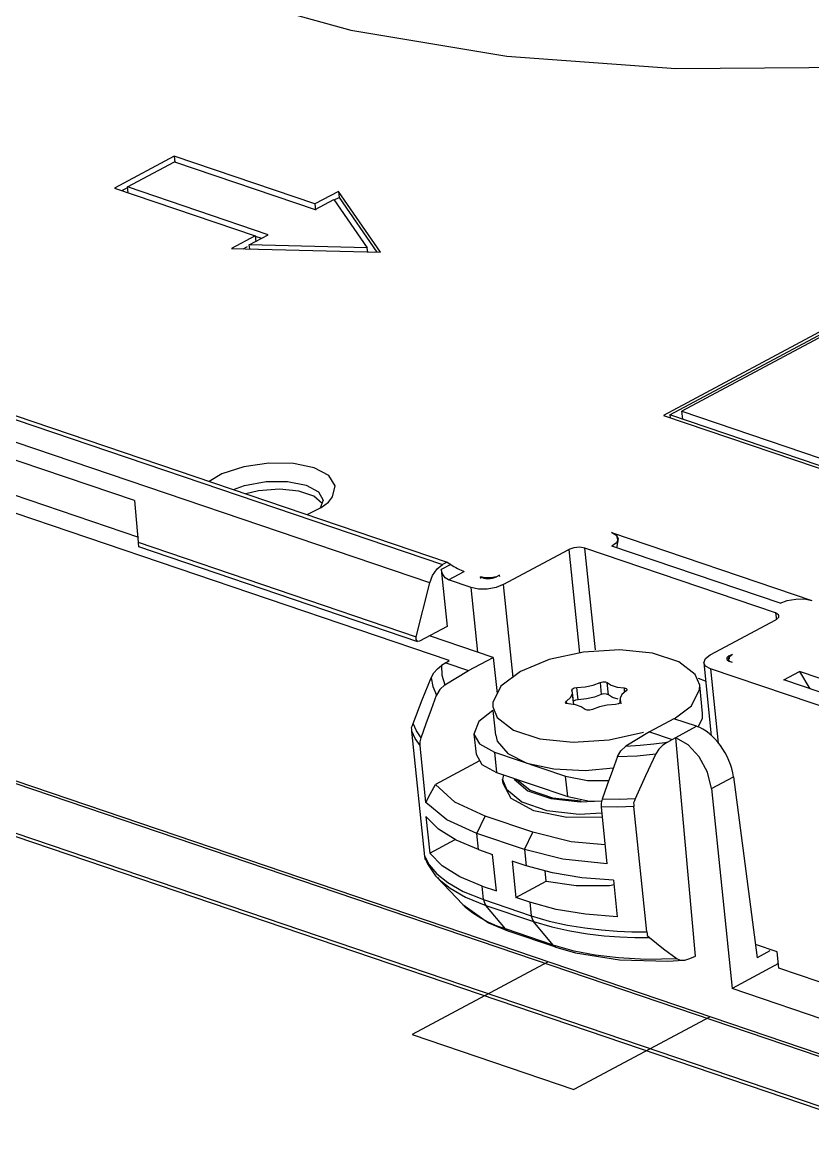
# Model space of a CAD drawing. Header units: millimetres. Extents: x 0 to 594, y 0 to 420.
# Drawn here: x 497.77 to 506.51, y 259.2 to 271.44 of the extents above; entities that cross this region are included whole.
import ezdxf

# ---------------------------------------------------------------- set-up
doc = ezdxf.new("R2010")
doc.units = ezdxf.units.MM
doc.header["$LTSCALE"] = 32.67
doc.layers.add('ASSEM_MEM', color=7, linetype='CONTINUOUS')

msp = doc.modelspace()

# ---------------------------------------------------------------- linework, layer by layer
at = {"layer": 'ASSEM_MEM', "color": 7, "linetype": 'CONTINUOUS'}
for p, q in [((506.962, 259.883), (406.4, 293.998)), ((506.997, 259.901), (406.434, 294.016)), ((507.187, 259.256), (406.625, 293.371)), ((507.236, 259.203), (406.673, 293.318)), ((502.487, 264.387), (482.039, 271.323)), ((488.88, 270.083), (502.465, 265.475)), ((488.828, 270.055), (502.413, 265.447)), ((499.446, 269.96), (498.786, 269.607)), ((501.001, 269.432), (499.446, 269.96)), ((499.446, 269.96), (499.453, 269.893)), ((502.272, 265.246), (488.687, 269.855)), ((498.93, 269.62), (499.448, 269.897)), ((499.448, 269.897), (501.004, 269.369)), ((510.257, 269.92), (505.06, 267.142)), ((498.786, 269.607), (500.342, 269.079)), ((498.867, 269.58), (498.933, 269.615)), ((500.485, 269.092), (498.93, 269.62)), ((498.937, 269.553), (498.93, 269.62)), ((501.262, 269.571), (501.001, 269.432)), ((501.004, 269.369), (501.213, 269.481)), ((501.213, 269.481), (501.581, 268.947)), ((501.216, 269.476), (501.269, 269.504)), ((501.727, 268.898), (501.262, 269.571)), ((501.262, 269.571), (501.269, 269.504)), ((501.269, 269.504), (501.687, 268.899)), ((501.001, 269.432), (501.008, 269.365)), ((500.342, 269.079), (500.081, 268.94)), ((500.276, 268.981), (500.485, 269.092)), ((501.581, 268.947), (500.276, 268.981)), ((500.281, 268.935), (500.276, 268.981)), ((500.341, 269.077), (500.411, 269.053)), ((500.342, 269.079), (500.349, 269.012)), ((500.081, 268.94), (501.727, 268.898)), ((500.208, 268.937), (500.257, 268.963)), ((501.586, 268.901), (501.581, 268.947)), ((499.008, 266.155), (491.858, 268.58)), ((507.524, 268.521), (504.856, 267.095)), ((504.926, 267.101), (507.559, 268.509)), ((491.9, 268.177), (499.05, 265.751)), ((505.06, 267.142), (510.422, 265.323)), ((505.069, 267.053), (505.06, 267.142)), ((504.856, 267.095), (507.608, 266.161)), ((507.643, 266.179), (504.926, 267.101)), ((504.926, 267.101), (504.929, 267.07)), ((500.103, 266.276), (500.225, 266.323)), ((501.198, 266.196), (501.228, 266.319)), ((500.99, 266.204), (500.824, 266.26)), ((501.081, 266.124), (500.99, 266.204)), ((501.151, 266.139), (501.198, 266.196)), ((499.008, 266.155), (499.048, 265.694)), ((500.915, 266), (501.073, 266.077)), ((501.094, 266.159), (501.061, 266.071)), ((501.073, 266.077), (501.151, 266.139)), ((504.281, 265.803), (506.497, 265.052)), ((504.341, 265.767), (504.281, 265.803)), ((499.048, 265.694), (502.122, 264.651)), ((499.053, 265.646), (502.138, 264.599)), ((503.083, 265.226), (503.811, 265.615)), ((503.811, 265.615), (503.929, 264.471)), ((506.096, 264.915), (503.987, 265.631)), ((504.103, 264.507), (503.987, 265.631)), ((506.145, 265.02), (504.286, 265.65)), ((502.504, 265.448), (502.4, 265.393)), ((502.465, 265.475), (502.413, 265.447)), ((502.465, 265.475), (502.504, 265.448)), ((502.4, 265.393), (502.465, 264.765)), ((502.481, 265.279), (502.654, 265.371)), ((502.833, 265.311), (502.869, 265.299)), ((502.835, 265.295), (502.833, 265.311)), ((503.011, 265.312), (502.947, 265.302)), ((502.966, 265.296), (503.011, 265.312)), ((503.044, 265.33), (503.009, 265.311)), ((503.046, 265.316), (503.044, 265.33)), ((502.122, 264.651), (502.272, 265.246)), ((502.731, 265.194), (502.481, 265.279)), ((502.811, 265.178), (502.731, 265.194)), ((502.805, 264.48), (502.731, 265.194)), ((503.083, 265.226), (503.189, 264.202)), ((502.908, 265.178), (502.811, 265.178)), ((505.371, 264.45), (506.098, 264.839)), ((506.096, 264.915), (506.104, 264.839)), ((502.465, 264.765), (502.159, 264.602)), ((502.159, 264.602), (502.138, 264.599)), ((502.972, 264.423), (502.271, 264.661)), ((504.37, 264.505), (503.972, 264.481)), ((505.583, 264.438), (505.618, 264.457)), ((505.585, 264.431), (505.618, 264.457)), ((502.449, 264.364), (502.403, 264.334)), ((502.403, 264.334), (502.406, 264.226)), ((502.449, 264.364), (502.487, 264.387)), ((502.449, 264.364), (502.701, 264.278)), ((502.701, 264.278), (502.972, 264.423)), ((502.972, 264.423), (503.019, 264.025)), ((505.301, 264.363), (505.385, 263.555)), ((505.558, 264.417), (505.555, 264.404)), ((505.555, 264.404), (505.559, 264.394)), ((505.583, 264.438), (505.558, 264.417)), ((505.559, 264.394), (505.586, 264.376)), ((505.576, 264.405), (505.585, 264.431)), ((505.586, 264.376), (505.576, 264.405)), ((505.576, 264.405), (505.579, 264.376)), ((505.586, 264.407), (505.583, 264.438)), ((505.621, 264.365), (505.585, 264.377)), ((502.406, 264.226), (502.439, 264.119)), ((502.439, 264.119), (502.701, 264.278)), ((503.275, 264.267), (503.059, 264.103)), ((505.257, 264.115), (505.208, 264.234)), ((507.361, 263.623), (505.376, 264.297)), ((505.376, 264.297), (505.461, 263.474)), ((506.187, 264.173), (506.36, 264.266)), ((507.404, 263.911), (506.36, 264.266)), ((506.36, 264.266), (506.476, 264.075)), ((502.439, 264.119), (502.383, 264.069)), ((503.868, 264.085), (503.899, 264.09)), ((503.899, 264.09), (503.991, 264.097)), ((503.913, 263.955), (503.899, 264.09)), ((503.991, 264.097), (504.079, 264.117)), ((504.079, 264.117), (504.155, 264.145)), ((504.155, 264.145), (504.169, 264.011)), ((504.214, 264.153), (504.235, 264.144)), ((504.249, 264.01), (504.235, 264.144)), ((504.343, 264.095), (504.42, 264.085)), ((504.42, 264.085), (504.423, 264.051)), ((505.322, 264.161), (505.242, 264.188)), ((505.289, 263.801), (505.257, 264.115)), ((507.23, 263.819), (506.187, 264.173)), ((502.29, 263.85), (502.347, 264.004)), ((502.383, 264.069), (502.347, 264.004)), ((503.85, 264.036), (503.843, 264.059)), ((503.843, 264.059), (503.857, 263.924)), ((503.864, 263.902), (503.85, 264.036)), ((503.85, 264.019), (503.85, 264.036)), ((504.005, 263.963), (503.913, 263.955)), ((504.093, 263.982), (504.005, 263.963)), ((504.169, 264.011), (504.093, 263.982)), ((504.197, 264.019), (504.169, 264.011)), ((504.228, 264.018), (504.197, 264.019)), ((504.249, 264.01), (504.228, 264.018)), ((504.293, 263.981), (504.249, 264.01)), ((504.357, 263.961), (504.293, 263.981)), ((502.233, 263.693), (502.29, 263.85)), ((502.969, 263.877), (503.018, 263.758)), ((503.782, 263.914), (503.773, 263.924)), ((503.806, 263.908), (503.782, 263.914)), ((503.786, 263.917), (503.783, 263.94)), ((503.883, 263.897), (503.806, 263.908)), ((504.327, 263.903), (504.235, 263.895)), ((504.358, 263.908), (504.327, 263.903)), ((504.376, 263.956), (504.382, 263.934)), ((504.378, 263.933), (504.376, 263.956)), ((504.382, 263.934), (504.385, 263.909)), ((504.974, 263.743), (505.167, 263.889)), ((503.002, 263.564), (502.973, 263.836)), ((504.972, 263.745), (504.701, 263.6)), ((505.22, 263.661), (504.972, 263.745)), ((505.238, 263.651), (505.289, 263.752)), ((505.289, 263.752), (505.289, 263.801)), ((502.217, 262.222), (502.074, 263.607)), ((502.124, 263.612), (502.087, 263.694)), ((502.176, 263.533), (502.124, 263.612)), ((502.176, 263.533), (502.233, 263.693)), ((504.254, 263.512), (504.634, 263.595)), ((504.701, 263.6), (504.44, 263.441)), ((504.701, 263.6), (504.951, 263.515)), ((504.992, 263.537), (505.22, 263.661)), ((502.761, 263.576), (502.822, 263.466)), ((502.761, 263.576), (502.784, 263.352)), ((503.49, 263.524), (503.856, 263.487)), ((503.856, 263.487), (504.254, 263.512)), ((504.75, 263.466), (504.901, 263.487)), ((504.901, 263.487), (504.849, 263.451)), ((504.901, 263.487), (504.951, 263.515)), ((504.951, 263.515), (504.994, 263.536)), ((505.129, 263.458), (504.994, 263.535)), ((505.209, 261.12), (504.994, 263.535)), ((502.23, 262.82), (502.165, 263.449)), ((502.822, 263.466), (502.987, 263.376)), ((502.987, 263.376), (503.773, 263.109)), ((502.987, 263.376), (503.01, 263.151)), ((503.136, 263.362), (503.345, 263.254)), ((504.566, 263.336), (504.772, 263.356)), ((504.805, 263.407), (504.772, 263.356)), ((504.849, 263.451), (504.805, 263.407)), ((505.252, 263.323), (505.129, 263.458)), ((502.823, 263.279), (502.334, 263.017)), ((503.345, 263.254), (503.645, 263.191)), ((504.348, 263.326), (504.566, 263.336)), ((503.01, 263.151), (503.797, 262.885)), ((503.086, 263.126), (503.078, 263.073)), ((503.645, 263.191), (503.992, 263.174)), ((503.773, 263.109), (504.017, 263.061)), ((503.797, 262.885), (503.773, 263.109)), ((503.992, 263.174), (504.303, 263.203)), ((502.551, 262.822), (502.334, 263.017)), ((503.082, 263.029), (503.078, 263.073)), ((503.078, 263.073), (503.119, 262.965)), ((503.173, 262.864), (503.082, 263.028)), ((503.204, 263.076), (503.358, 262.95)), ((503.23, 263.079), (503.381, 262.956)), ((504.017, 263.061), (504.251, 263.061)), ((505.387, 262.973), (505.629, 263.102)), ((505.629, 263.102), (505.892, 261.104)), ((503.119, 262.965), (503.289, 262.826)), ((503.422, 262.728), (503.173, 262.864)), ((503.358, 262.95), (503.612, 262.863)), ((503.381, 262.956), (503.629, 262.872)), ((503.612, 262.863), (503.935, 262.826)), ((503.629, 262.872), (503.945, 262.837)), ((503.797, 262.885), (504.04, 262.836)), ((505.387, 262.973), (505.614, 260.764)), ((502.459, 262.629), (502.23, 262.82)), ((502.883, 262.668), (502.551, 262.822)), ((503.289, 262.826), (503.568, 262.731)), ((503.935, 262.826), (504.094, 262.834)), ((504.04, 262.836), (504.172, 262.837)), ((504.166, 262.771), (504.231, 262.142)), ((504.671, 261.39), (504.527, 262.775)), ((502.369, 262.524), (502.23, 262.664)), ((502.23, 262.664), (502.272, 262.26)), ((502.793, 262.478), (502.459, 262.629)), ((502.793, 262.478), (502.883, 262.668)), ((503.41, 262.49), (502.883, 262.668)), ((503.789, 262.655), (503.422, 262.728)), ((503.568, 262.731), (503.924, 262.692)), ((504.177, 262.657), (503.789, 262.655)), ((503.924, 262.692), (504.172, 262.705)), ((502.272, 262.26), (502.552, 262.41)), ((503.32, 262.3), (502.793, 262.478)), ((502.811, 262.299), (502.793, 262.478)), ((503.32, 262.3), (503.41, 262.49)), ((502.411, 262.121), (502.272, 262.26)), ((502.811, 262.299), (502.967, 262.246)), ((503.742, 262.195), (503.32, 262.3)), ((503.32, 262.3), (503.338, 262.12)), ((502.217, 262.222), (502.267, 262.129)), ((502.224, 262.192), (502.246, 262.143)), ((503.009, 261.842), (502.967, 262.246)), ((503.338, 262.12), (503.182, 262.173)), ((503.182, 262.173), (503.224, 261.77)), ((504.231, 262.142), (503.742, 262.195)), ((502.606, 261.998), (502.411, 262.121)), ((503.56, 261.949), (503.548, 262.063)), ((502.355, 261.991), (502.638, 261.691)), ((502.473, 261.935), (502.643, 261.838)), ((502.853, 261.895), (502.606, 261.998)), ((502.853, 261.895), (503.009, 261.842)), ((502.868, 261.747), (502.853, 261.895)), ((503.224, 261.77), (503.56, 261.949)), ((503.56, 261.949), (503.891, 261.901)), ((504.303, 261.96), (504.345, 261.557)), ((502.643, 261.838), (502.868, 261.747)), ((502.666, 261.775), (502.893, 261.683)), ((503.38, 261.717), (503.224, 261.77)), ((502.868, 261.747), (503.395, 261.568)), ((502.881, 261.701), (502.893, 261.683)), ((502.893, 261.683), (503.42, 261.504)), ((503.108, 261.422), (502.893, 261.683)), ((503.38, 261.717), (503.395, 261.568)), ((503.016, 261.455), (502.927, 261.494)), ((503.108, 261.422), (503.016, 261.455)), ((503.635, 261.243), (503.108, 261.422)), ((503.667, 261.22), (503.14, 261.399)), ((503.635, 261.243), (503.42, 261.504)), ((504.508, 261.392), (504.671, 261.39)), ((503.868, 261.177), (503.635, 261.243)), ((504.102, 261.132), (503.868, 261.177)), ((506.114, 261.17), (505.872, 261.252)), ((506.032, 261.179), (505.892, 261.104)), ((506.133, 260.99), (506.114, 261.17)), ((503.583, 261.059), (502.078, 260.255)), ((505.006, 261.093), (504.662, 261.086)), ((505.148, 261.095), (505.209, 261.12)), ((506.128, 261.039), (505.614, 260.764)), ((507.688, 260.463), (506.133, 260.99)), ((506.96, 260.308), (505.614, 260.764)), ((505.371, 260.453), (503.866, 259.649)), ((502.078, 260.255), (503.866, 259.649))]:
    msp.add_line(p, q, dxfattribs=at)
for points in [[(499.879, 271.776), (501.4, 271.352), (503.125, 271.065), (504.994, 270.928), (506.952, 270.943), (508.939, 271.111), (510.896, 271.427), (512.754, 271.878)], [(501.228, 266.319), (501.157, 266.431), (500.995, 266.516), (500.764, 266.564), (500.493, 266.568), (500.217, 266.529), (499.973, 266.45), (499.833, 266.367)], [(500.225, 266.323), (500.462, 266.365), (500.701, 266.366), (500.905, 266.326)], [(500.905, 266.326), (501.043, 266.25), (501.094, 266.159)], [(500.824, 266.26), (500.611, 266.281), (500.379, 266.264), (500.238, 266.23)], [(504.281, 265.803), (504.335, 265.774), (504.356, 265.733), (504.338, 265.689), (504.286, 265.65)], [(504.341, 265.632), (504.341, 265.633), (504.357, 265.71), (504.341, 265.767)], [(503.987, 265.631), (503.931, 265.64), (503.865, 265.634), (503.811, 265.615)], [(502.272, 265.246), (502.304, 265.329), (502.354, 265.401), (502.413, 265.447)], [(502.481, 265.279), (502.444, 265.303), (502.414, 265.345), (502.4, 265.393)], [(502.947, 265.302), (502.885, 265.301), (502.833, 265.311)], [(502.869, 265.299), (502.913, 265.291), (502.966, 265.296)], [(503.083, 265.226), (503.005, 265.195), (502.908, 265.178)], [(506.145, 265.02), (506.223, 265.05), (506.32, 265.067), (506.417, 265.068), (506.497, 265.052)], [(506.133, 264.882), (506.128, 264.894), (506.096, 264.915)], [(506.098, 264.839), (506.13, 264.866), (506.133, 264.882)], [(502.138, 264.599), (502.121, 264.62), (502.122, 264.651)], [(503.972, 264.481), (503.592, 264.398), (503.275, 264.267)], [(505.208, 264.234), (505.027, 264.374), (504.736, 264.468), (504.37, 264.505)], [(505.301, 264.363), (505.319, 264.411), (505.371, 264.45)], [(502.289, 264.198), (502.318, 264.251), (502.357, 264.297), (502.403, 264.334)], [(505.376, 264.297), (505.322, 264.326), (505.301, 264.363)], [(502.087, 263.694), (502.189, 263.955), (502.289, 264.198)], [(502.289, 264.198), (502.306, 264.1), (502.347, 264.004)], [(503.059, 264.103), (502.97, 263.926), (502.969, 263.877)], [(503.843, 264.059), (503.847, 264.073), (503.868, 264.085)], [(504.155, 264.145), (504.184, 264.153), (504.214, 264.153)], [(504.235, 264.144), (504.279, 264.116), (504.343, 264.095)], [(504.42, 264.085), (504.444, 264.079), (504.453, 264.068)], [(505.167, 263.889), (505.256, 264.066), (505.257, 264.115)], [(503.783, 263.94), (503.829, 263.978), (503.85, 264.019)], [(504.443, 264.053), (504.397, 264.014), (504.376, 263.973), (504.376, 263.956)], [(504.453, 264.068), (504.453, 264.066), (504.443, 264.053)], [(503.773, 263.924), (503.773, 263.926), (503.783, 263.94)], [(503.913, 263.955), (503.882, 263.95), (503.861, 263.938)], [(503.991, 263.848), (503.947, 263.876), (503.883, 263.897)], [(504.071, 263.847), (504.042, 263.839), (504.012, 263.839), (503.991, 263.848)], [(504.235, 263.895), (504.147, 263.876), (504.071, 263.847)], [(504.382, 263.934), (504.379, 263.92), (504.358, 263.908)], [(502.971, 263.835), (502.813, 263.716), (502.761, 263.576)], [(503.018, 263.758), (503.199, 263.618), (503.49, 263.524)], [(502.07, 263.648), (502.08, 263.671), (502.087, 263.694)], [(502.074, 263.607), (502.073, 263.627), (502.07, 263.648)], [(502.165, 263.449), (502.112, 263.527), (502.074, 263.607)], [(502.165, 263.449), (502.166, 263.49), (502.176, 263.533)], [(503.002, 263.564), (503.019, 263.498), (503.136, 263.362)], [(502.784, 263.352), (502.846, 263.241), (503.01, 263.151)], [(504.348, 263.326), (504.385, 263.392), (504.44, 263.441)], [(504.44, 263.441), (504.597, 263.451), (504.75, 263.466)], [(504.772, 263.356), (504.658, 263.115), (504.543, 262.861)], [(504.348, 263.326), (504.291, 263.173), (504.234, 263.015), (504.177, 262.855)], [(505.387, 262.973), (505.343, 263.153), (505.252, 263.323)], [(502.23, 262.82), (502.282, 262.919), (502.334, 263.017)], [(504.543, 262.861), (504.365, 262.854), (504.177, 262.855)], [(504.543, 262.861), (504.535, 262.838), (504.523, 262.815)], [(504.177, 262.855), (504.166, 262.812), (504.166, 262.771)], [(504.527, 262.775), (504.351, 262.769), (504.166, 262.771)], [(504.523, 262.815), (504.527, 262.795), (504.527, 262.775)], [(502.811, 262.299), (502.565, 262.402), (502.369, 262.524)], [(504.209, 262.351), (503.836, 262.386), (503.41, 262.49)], [(502.221, 262.191), (502.221, 262.204), (502.217, 262.222)], [(502.246, 262.143), (502.337, 262.011), (502.355, 261.991)], [(502.267, 262.129), (502.35, 262.033), (502.473, 261.935)], [(504.303, 261.96), (503.953, 261.987), (503.629, 262.041), (503.338, 262.12)], [(502.356, 261.99), (502.375, 261.97), (502.497, 261.872), (502.666, 261.775)], [(503.891, 261.901), (504.26, 261.904), (504.311, 261.912)], [(502.637, 261.691), (502.921, 261.49), (503.141, 261.399)], [(502.749, 261.596), (502.667, 261.661), (502.638, 261.691)], [(502.868, 261.747), (502.873, 261.722), (502.881, 261.701)], [(504.345, 261.557), (503.995, 261.584), (503.67, 261.637), (503.38, 261.717)], [(502.927, 261.494), (502.837, 261.54), (502.749, 261.596)], [(503.395, 261.568), (503.594, 261.509), (503.794, 261.465), (503.987, 261.434), (504.17, 261.412), (504.343, 261.399), (504.508, 261.392)], [(503.395, 261.568), (503.4, 261.544), (503.408, 261.522), (503.42, 261.504)], [(503.14, 261.399), (503.133, 261.402), (503.108, 261.422)], [(503.42, 261.504), (503.62, 261.445), (503.821, 261.401), (504.015, 261.369)], [(504.015, 261.369), (504.199, 261.348), (504.372, 261.335), (504.538, 261.328), (504.702, 261.327)], [(504.671, 261.39), (504.674, 261.372), (504.675, 261.35)], [(504.675, 261.35), (504.69, 261.34), (504.702, 261.327)], [(504.702, 261.327), (504.856, 261.204), (505.006, 261.093)], [(503.667, 261.221), (503.66, 261.223), (503.635, 261.243)], [(503.667, 261.221), (503.882, 261.159), (504.369, 261.082), (504.903, 261.068), (505.078, 261.077)], [(504.662, 261.086), (504.358, 261.102), (504.102, 261.132)], [(505.006, 261.093), (505.046, 261.078), (505.078, 261.077)], [(505.078, 261.077), (505.094, 261.079), (505.148, 261.095)]]:
    msp.add_lwpolyline(points, dxfattribs=at)
for centre, major_axis, ratio, start_param, end_param in [((499.049, 265.7), (-0.0045, 0.0543), 0.03127, -4.605305, -3.155143), ((502.575, 265.424), (0.106, -0.056), 0.128911, -2.240673, -0.669877), ((505.273, 263.216), (-0.244, 0.437), 0.610898, -2.147989, -0.594646)]:
    msp.add_ellipse(centre, major_axis=major_axis, ratio=ratio, start_param=start_param, end_param=end_param, dxfattribs=at)

doc.saveas('drawing.dxf')
